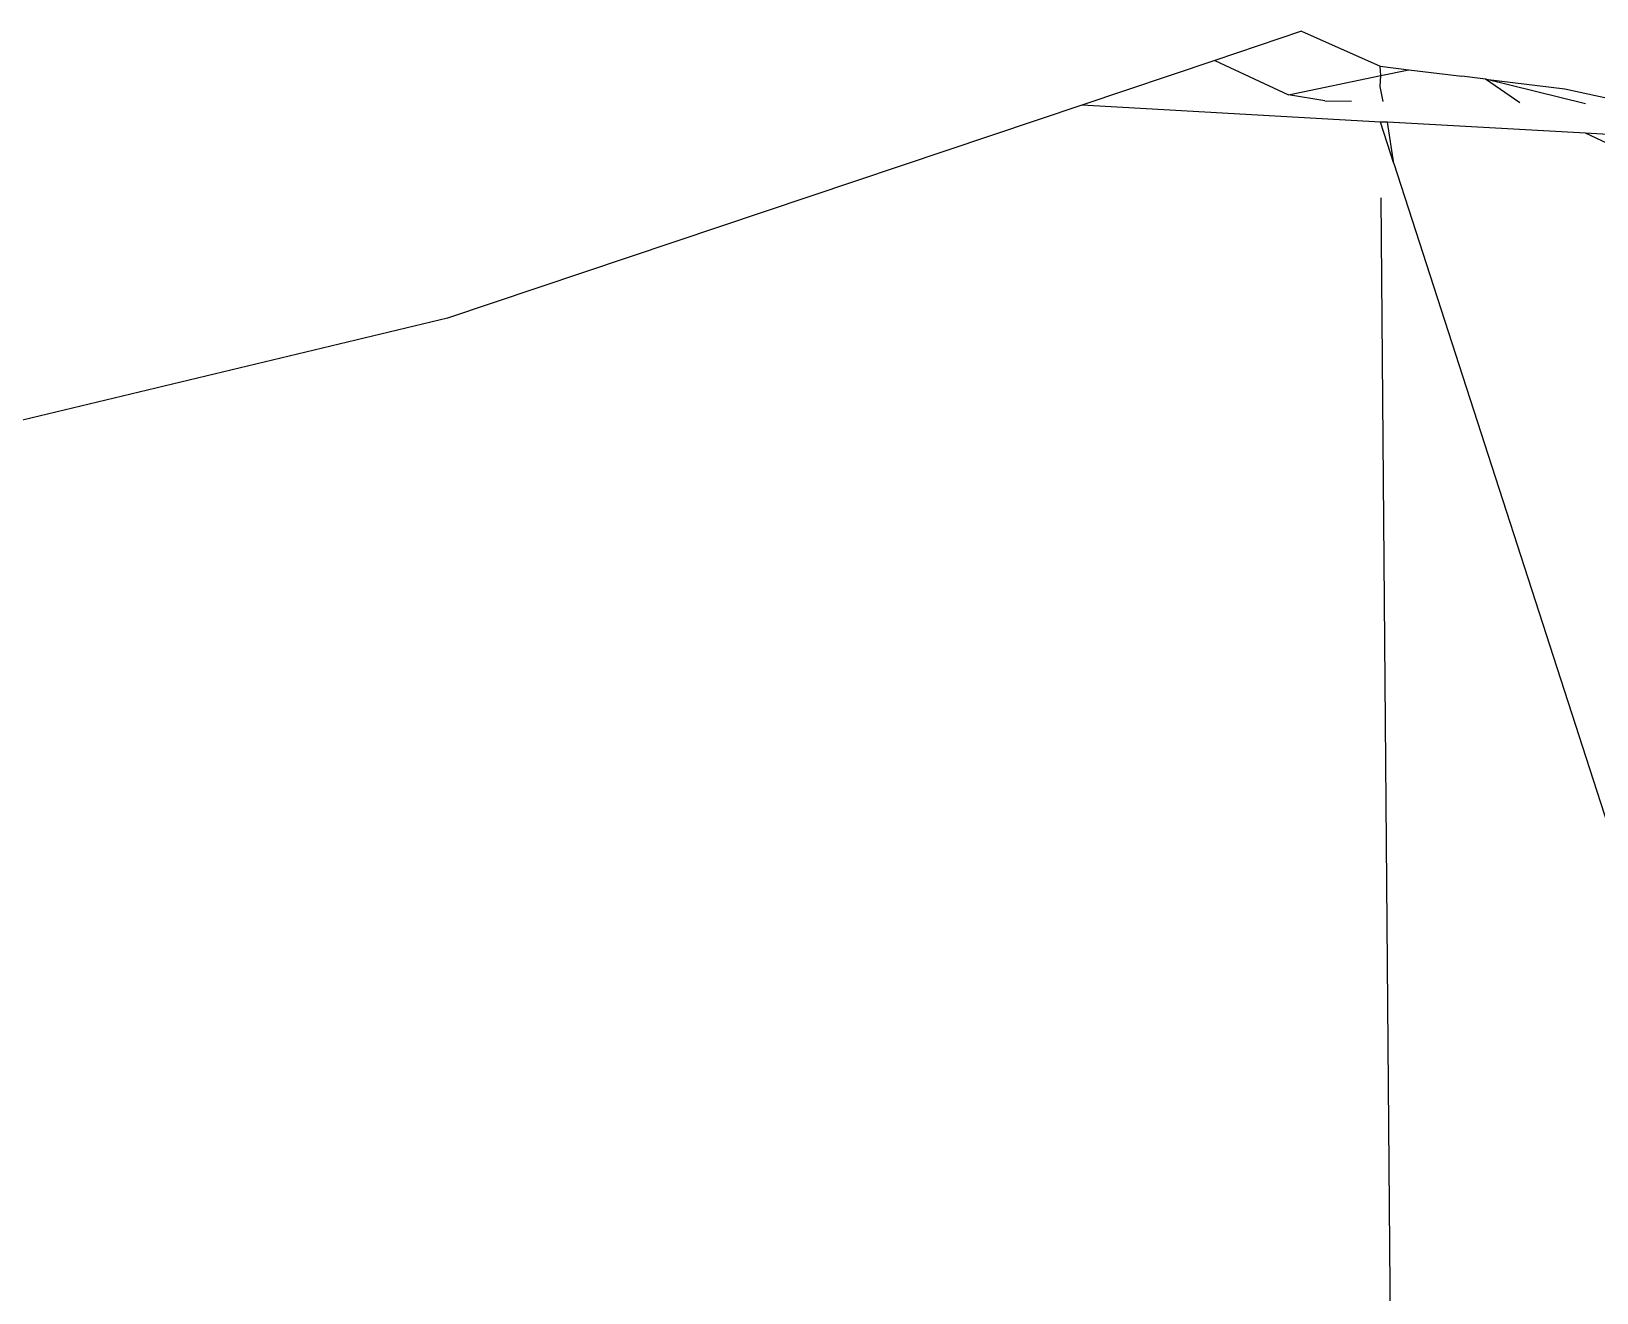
# Model space of a CAD drawing. Header units: millimetres. Extents: x 0 to 460473, y -68369 to 85219.
# Drawn here: x 231422.38 to 231430.05, y -38079.33 to -38073.15 of the extents above; entities that cross this region are included whole.
import ezdxf

# ---------------------------------------------------------------- set-up
doc = ezdxf.new("R2010")
doc.units = ezdxf.units.MM
doc.header["$LTSCALE"] = 50
doc.linetypes.add('HIDDEN2', pattern=[0.1875, 0.125, -0.0625])
doc.layers.add('hid', color=8, linetype='HIDDEN2')

msp = doc.modelspace()

# ---------------------------------------------------------------- linework, layer by layer
at = {"layer": 'hid'}
for p, q in [((231428.60551594, -38073.14612413), (231428.18094089, -38073.28867751)), ((231428.60551594, -38073.14612413), (231428.98969772, -38073.31674645)), ((231428.18094089, -38073.28867751), (231427.52854223, -38073.50772389)), ((231428.18094089, -38073.28867751), (231428.54195789, -38073.4580767)), ((231428.54195789, -38073.4580767), (231428.99394979, -38073.36305753)), ((231428.99394979, -38073.36305753), (231428.98969772, -38073.31674645)), ((231428.98969772, -38073.31674645), (231429.13159517, -38073.33412128)), ((231428.99052375, -38073.41573288), (231428.99394979, -38073.36305753)), ((231428.99394979, -38073.36305753), (231429.13159517, -38073.33412128)), ((231429.13159517, -38073.33412128), (231429.39108466, -38073.36589483)), ((231429.5056226, -38073.37991959), (231429.39108466, -38073.36589483)), ((231429.00555893, -38073.48949789), (231428.99052375, -38073.41573288)), ((231429.99646241, -38073.50100958), (231429.5056226, -38073.37991959)), ((231429.67486088, -38073.49727342), (231429.5056226, -38073.37991959)), ((231429.5056226, -38073.37991959), (231429.89558139, -38073.42766864)), ((231429.89558139, -38073.42766864), (231430.24257871, -38073.5038688)), ((231427.52854223, -38073.50772389), (231424.42155843, -38074.55091053)), ((231428.99199304, -38073.59180536), (231427.52854223, -38073.50772389)), ((231428.7199945, -38073.48618038), (231428.54195789, -38073.4580767)), ((231428.7199945, -38073.48618038), (231428.85013796, -38073.48769231)), ((231429.02636937, -38073.59159716), (231428.99199304, -38073.59180536)), ((231429.04723506, -38080.21171643), (231428.99199304, -38073.59180536)), ((231429.05715203, -38073.79322711), (231428.99199304, -38073.59180536)), ((231429.05715203, -38073.79322711), (231429.02636937, -38073.59159716)), ((231429.99586112, -38073.64588544), (231429.02636937, -38073.59159716)), ((231430.13251528, -38073.70915159), (231429.99586112, -38073.64588544)), ((231430.63214361, -38073.68151511), (231429.99586112, -38073.64588544)), ((231429.05715203, -38073.79322711), (231430.10572843, -38077.03462306)), ((231424.42155843, -38074.55091053), (231421.32277505, -38075.29579726))]:
    msp.add_line(p, q, dxfattribs=at)

doc.saveas('drawing.dxf')
